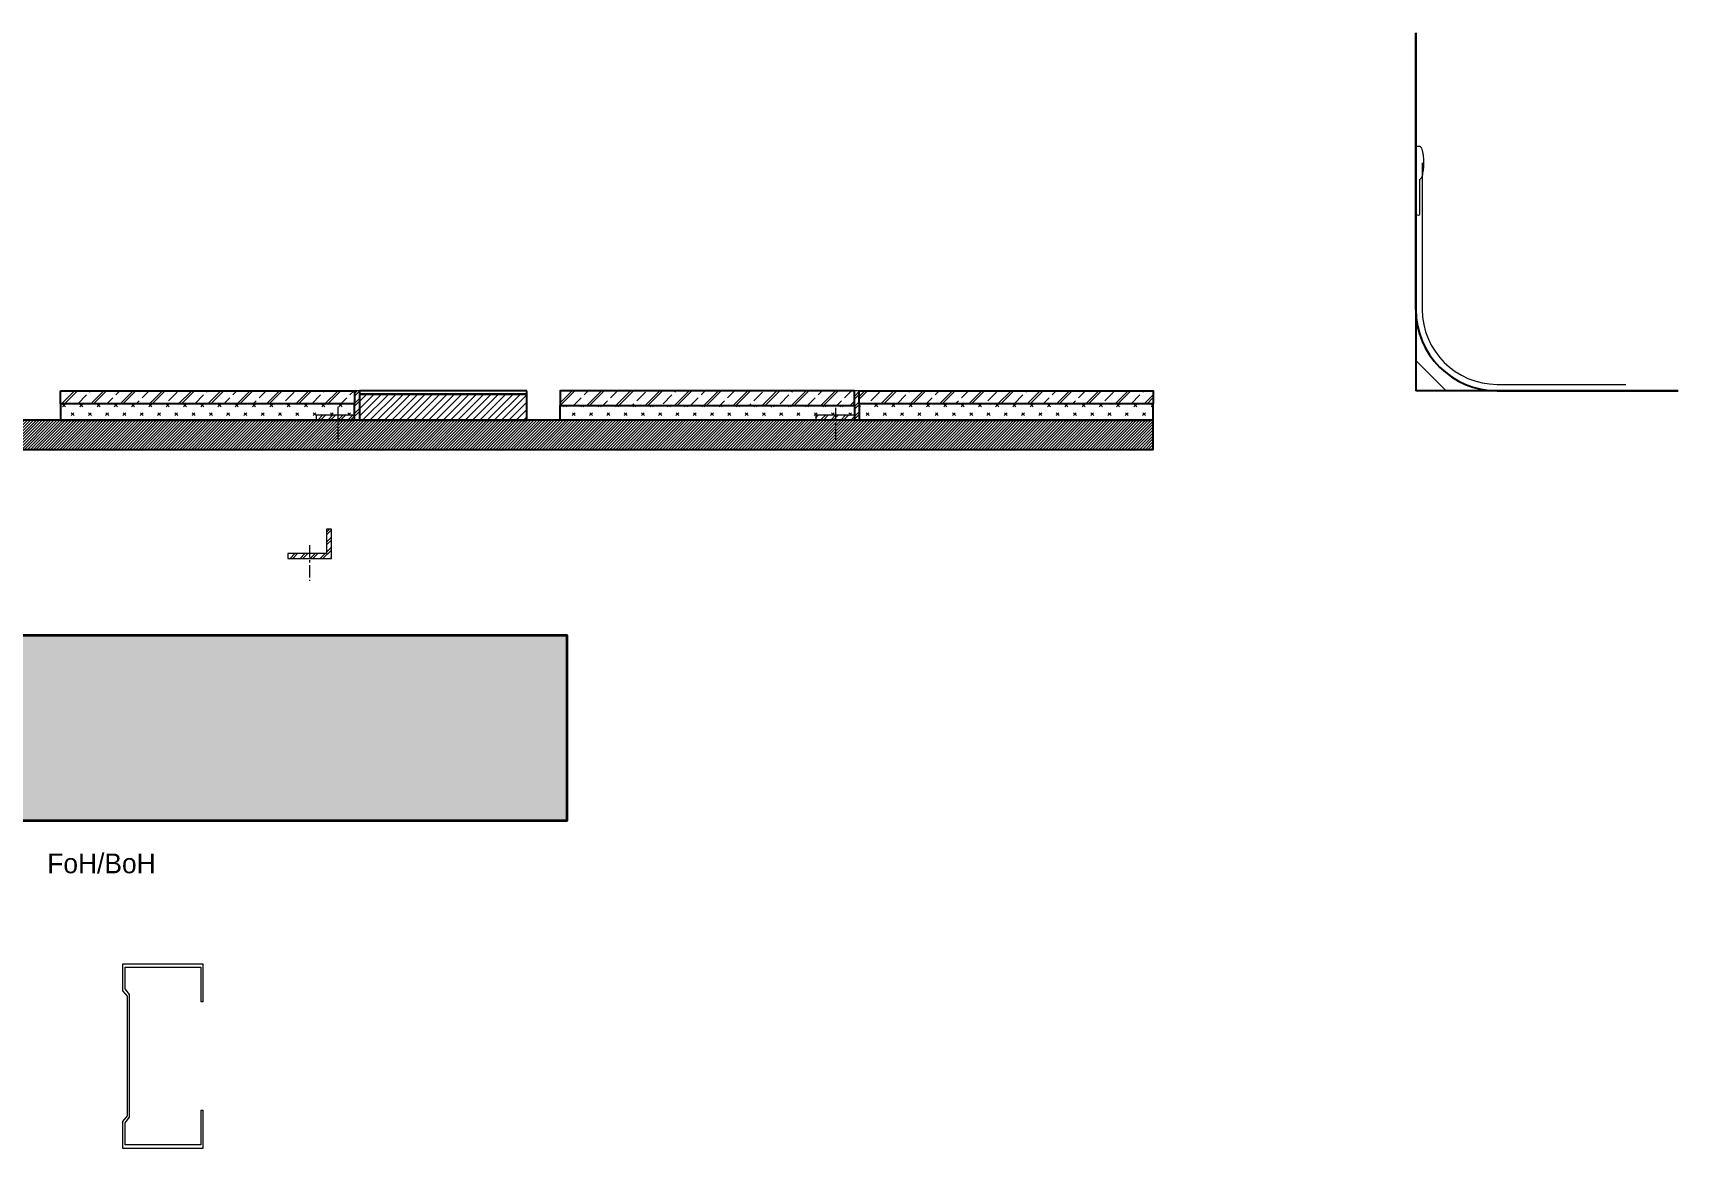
# Model space of a CAD drawing. Header units: millimetres. Extents: x -159872 to 386485, y -250577 to 158966.
# Drawn here: x -43302 to -42292, y 30365 to 31050 of the extents above; entities that cross this region are included whole.
import ezdxf

# ---------------------------------------------------------------- set-up
doc = ezdxf.new("R2010")
doc.units = ezdxf.units.MM
doc.linetypes.add('Line Type-23', pattern=[12.192, 7.62, -1.524, 1.524, -1.524])
doc.layers.add('LDS-finishes-floor', color=252, linetype='Continuous', lineweight=9)
doc.layers.add('LDS-finishes-floor_Hatch', color=7, linetype='Continuous', lineweight=5)
doc.styles.add('2Stone Sans', font='')
doc.styles.get('2Stone Sans').set_extended_font_data('2Stone Sans')
pattern_1 = [(45, (60673.5132, -36457.515), (-3.08687324, 3.08687324), []), (45, (60672.671, -36456.673), (-3.08687324, 3.08687324), [])]
pattern_2 = [(135, (60673.513, -36457.515), (5.30330086, 5.30330086), [2.475, -5.025]), (45, (60671.638, -36457.515), (5.30330086, -5.30330086), [2.475, -5.025])]
pattern_3 = [(45, (60673.513, -36457.515), (-8.9802561, 8.9802561), []), (45, (60672.669, -36456.671), (-8.9802561, 8.9802561), []), (45, (60668.601, -36452.603), (-8.9802561, 8.9802561), [7.62, -2.54])]

msp = doc.modelspace()

# ---------------------------------------------------------------- hatches: boundary and pattern name
at = {"layer": 'LDS-finishes-floor_Hatch', "linetype": 'Continuous', "lineweight": 13, "transparency": 33554687}
h = msp.add_hatch(dxfattribs=at)
h.set_pattern_fill('Fire Brick [CN] HF', style=0, pattern_type=2)
h.set_pattern_definition(pattern_3)
h.paths.add_polyline_path([(-43284.86417, 30830), (-43104.37106, 30830), (-43104.37106, 30822), (-43284.86417, 30822)])
h = msp.add_hatch(dxfattribs=at)
h.set_pattern_fill('Steel', style=0, pattern_type=2)
h.set_pattern_definition(pattern_1)
h.paths.add_polyline_path([(-43101.37106, 30812), (-43101.37106, 30830), (-43104.37106, 30830), (-43104.37106, 30815), (-43128.02884, 30815), (-43128.02884, 30812)])
h = msp.add_hatch(dxfattribs=at)
h.set_pattern_fill('Fire Brick [CN] HF', style=0, pattern_type=2)
h.set_pattern_definition(pattern_3)
h.paths.add_polyline_path([(-42797.60575, 30830), (-42978.09886, 30830), (-42978.09886, 30821), (-42797.60575, 30821)])
h = msp.add_hatch(dxfattribs=at)
h.set_pattern_fill('Steel', style=0, pattern_type=2)
h.set_pattern_definition(pattern_1)
h.paths.add_polyline_path([(-42794.60575, 30812), (-42794.60575, 30830), (-42797.60575, 30830), (-42797.60575, 30815), (-42821.26352, 30815), (-42821.26352, 30812)])
h = msp.add_hatch(dxfattribs=at)
h.set_pattern_fill('Fire Brick [CN] HF', style=0, pattern_type=2)
h.set_pattern_definition(pattern_3)
h.paths.add_polyline_path([(-42794.60575, 30830), (-42614.11263, 30830), (-42614.11263, 30822), (-42794.60575, 30822)])
h = msp.add_hatch(dxfattribs=at)
h.set_pattern_fill('Gypsum Board [CN] HF', style=0, pattern_type=2)
h.set_pattern_definition(pattern_2)
h.paths.add_polyline_path([(-43284.86417, 30812), (-43104.37106, 30812), (-43104.37106, 30822), (-43284.86417, 30822)])
at = {"layer": 'LDS-finishes-floor_Hatch', "linetype": 'Continuous', "lineweight": 5, "transparency": 33554687}
h = msp.add_hatch(dxfattribs=at)
h.set_pattern_fill('01_   line_ diag (general3)', color=8, style=0, pattern_type=2)
h.set_pattern_definition([(45, (60673.5132, -36457.5152), (-2.24506403, 2.24506403), [])])
h.paths.add_polyline_path([(-42998.53941, 30828), (-43101.37106, 30828), (-43101.37106, 30812), (-42998.53941, 30812)])
at = {"layer": 'LDS-finishes-floor_Hatch', "linetype": 'Continuous', "lineweight": 13, "transparency": 33554687}
h = msp.add_hatch(dxfattribs=at)
h.set_pattern_fill('Gypsum Board [CN] HF', style=0, pattern_type=2)
h.set_pattern_definition(pattern_2)
h.paths.add_polyline_path([(-42797.60575, 30812), (-42978.09886, 30812), (-42978.09886, 30821), (-42797.60575, 30821)])
h = msp.add_hatch(dxfattribs=at)
h.set_pattern_fill('Gypsum Board [CN] HF', style=0, pattern_type=2)
h.set_pattern_definition(pattern_2)
h.paths.add_polyline_path([(-42794.60575, 30812), (-42614.11263, 30812), (-42614.11263, 30822), (-42794.60575, 30822)])
at = {"layer": 'LDS-finishes-floor_Hatch', "linetype": 'Continuous', "lineweight": 5, "transparency": 33554687}
h = msp.add_hatch(dxfattribs=at)
h.set_pattern_fill('Brick', style=0, pattern_type=2)
h.set_pattern_definition([(45, (60673.5132, -36457.5152), (-0.898025612, 0.898025612), [])])
h.paths.add_polyline_path([(-42614.11263, 30812), (-44137.5515, 30812), (-44137.5515, 30794), (-42614.11263, 30794)])
at = {"layer": 'LDS-finishes-floor_Hatch', "linetype": 'Continuous', "lineweight": 13, "transparency": 33554687}
h = msp.add_hatch(dxfattribs=at)
h.set_pattern_fill('Steel', style=0, pattern_type=2)
h.set_pattern_definition(pattern_1)
h.paths.add_polyline_path([(-43118.62167, 30727.09401), (-43118.62167, 30745.09401), (-43121.62167, 30745.09401), (-43121.62167, 30730.09401), (-43145.27945, 30730.09401), (-43145.27945, 30727.09401)])
at = {"layer": 'LDS-finishes-floor_Hatch', "linetype": 'Continuous', "lineweight": 5, "transparency": 33554687}
h = msp.add_hatch(dxfattribs=at)
h.set_pattern_fill('03_   concrete 2', color=251, style=0, pattern_type=2)
h.set_pattern_definition([(50, (60673.513, -36457.515), (24.7998088, -2.169702), [2.593181, -28.524994]), (-5, (60673.513, -36457.515), (-4.7974314, 26.007607), [2.074545, -22.819995]), (100.4514, (60675.58, -36457.696), (20.0023958, 23.8378892), [2.203865, -24.2425144]), (46.1842, (60673.513, -36450.6), (36.90066, -5.722944), [3.889772, -42.787491]), (96.6356, (60676.59, -36451.077), (32.316664, 33.680856), [3.305797, -36.363766]), (-8.8158, (60673.513, -36450.6), (32.316638, 33.680881), [3.111818, -34.229993]), (21, (60676.97, -36452.329), (20.638509, -13.92085), [2.593181, -28.524994]), (-34, (60676.97, -36452.33), (8.41281, 25.0726067), [2.074545, -22.819995]), (71.4514, (60678.69, -36453.49), (29.0513276, 11.151734), [2.203865, -24.2425144]), (37.5, (60673.513, -36457.515), (0.4204361, 11.51005467), [0.3457575, -68.2698184]), (37.5, (60691.672, -36443.581), (0.4204361, 11.51005467), [0.3457575, -68.2698184]), (37.5, (60691.947, -36443.371), (0.4204361, 11.51005467), [0.3457575, -68.2698184]), (37.5, (60710.6, -36429.058), (0.4204361, 11.51005467), [0.3457575, -68.2698184]), (37.5, (60710.874, -36428.847), (0.4204361, 11.51005467), [0.3457575, -68.2698184]), (7.5, (60673.513, -36457.515), (9.0958266, 13.6370807), [0.3457575, -43.6173086]), (7.5, (60686.951, -36455.746), (9.0958266, 13.6370807), [0.3457575, -43.6173086]), (7.5, (60687.294, -36455.701), (9.0958266, 13.6370807), [0.3457575, -43.6173086]), (7.5, (60709.473, -36452.781), (9.0958266, 13.6370807), [0.3457575, -43.6173086]), (7.5, (60709.816, -36452.736), (9.0958266, 13.6370807), [0.3457575, -43.6173086]), (-32.5, (60665.803, -36457.515), (18.4573111, -0.7798516), [0.3457575, -71.053166]), (-32.5, (60673.385, -36462.345), (18.4573111, -0.7798516), [0.3457575, -71.053166]), (-32.5, (60673.676, -36462.531), (18.4573111, -0.7798516), [0.3457575, -71.053166]), (-32.5, (60696.713, -36477.207), (18.4573111, -0.7798516), [0.3457575, -71.053166]), (-32.5, (60697.005, -36477.393), (18.4573111, -0.7798516), [0.3457575, -71.053166]), (-42.5, (60662.345, -36457.515), (20.1640992, 3.4612048), [0.3457575, -54.214776]), (-42.5, (60670.885, -36465.34), (20.1640992, 3.4612048), [0.3457575, -54.214776]), (-42.5, (60671.14, -36465.574), (20.1640992, 3.4612048), [0.3457575, -54.214776]), (-42.5, (60684.6, -36477.908), (20.1640992, 3.4612048), [0.3457575, -54.214776]), (-42.5, (60684.855, -36478.141), (20.1640992, 3.4612048), [0.3457575, -54.214776])])
h.paths.add_polyline_path([(-44323.49973, 30680), (-42974, 30680), (-42974, 30566), (-44323.49973, 30566)])

# ---------------------------------------------------------------- linework, layer by layer
at = {"layer": 'LDS-finishes-floor', "color": 7, "lineweight": 25}
for p, q in [((-42453.06522, 30880), (-42453.06522, 31049.79351)), ((-42453.06522, 31049.79351), (-42453.06522, 30830)), ((-42292.01781, 30830), (-42453.06522, 30830)), ((-42403.06522, 30830), (-42292.01781, 30830))]:
    msp.add_line(p, q, dxfattribs=at)
at = {"layer": 'LDS-finishes-floor', "color": 7, "lineweight": 18}
for p, q in [((-42449.06522, 30970), (-42449.06522, 30880)), ((-42403.06522, 30834), (-42324.13684, 30834))]:
    msp.add_line(p, q, dxfattribs=at)
at = {"layer": 'LDS-finishes-floor', "color": 5, "lineweight": 18}
for p, q in [((-42453.06522, 30922.86528), (-42453.06522, 30880)), ((-42403.06522, 30830), (-42324.13684, 30830))]:
    msp.add_line(p, q, dxfattribs=at)
at = {"layer": 'LDS-finishes-floor', "color": 7, "linetype": 'Line Type-23', "lineweight": 18, "transparency": 33554687}
for p, q in [((-43114.69995, 30820.11812), (-43114.69995, 30798.25323)), ((-42809.15725, 30819.61706), (-42809.15725, 30797.75217)), ((-43131.95056, 30735.21214), (-43131.95056, 30713.34725))]:
    msp.add_line(p, q, dxfattribs=at)
at = {"layer": 'LDS-finishes-floor', "color": 5, "lineweight": 18, "flags": 128}
msp.add_lwpolyline([(-42403.06522, 30830, -0.4142135624), (-42453.06522, 30880), (-42453.06522, 30848.64131), (-42434.42391, 30830)], format="xyb", close=True, dxfattribs=at)
at = {"layer": 'LDS-finishes-floor', "color": 7, "linetype": 'Continuous', "lineweight": 25, "transparency": 33554687, "flags": 128}
for points in [[(-43284.86417, 30830), (-43104.37106, 30830), (-43104.37106, 30822), (-43284.86417, 30822)], [(-42998.53941, 30830), (-43101.37106, 30830), (-43101.37106, 30828), (-42998.53941, 30828)], [(-42797.60575, 30830), (-42978.09886, 30830), (-42978.09886, 30821), (-42797.60575, 30821)], [(-42794.60575, 30830), (-42614.11263, 30830), (-42614.11263, 30822), (-42794.60575, 30822)], [(-43284.86417, 30812), (-43104.37106, 30812), (-43104.37106, 30822), (-43284.86417, 30822)], [(-42998.53941, 30828), (-43101.37106, 30828), (-43101.37106, 30812), (-42998.53941, 30812)], [(-42797.60575, 30812), (-42978.09886, 30812), (-42978.09886, 30821), (-42797.60575, 30821)], [(-42794.60575, 30812), (-42614.11263, 30812), (-42614.11263, 30822), (-42794.60575, 30822)], [(-42614.11263, 30812), (-44137.5515, 30812), (-44137.5515, 30794), (-42614.11263, 30794)]]:
    msp.add_lwpolyline(points, close=True, dxfattribs=at)
at = {"layer": 'LDS-finishes-floor', "color": 7, "linetype": 'Continuous', "lineweight": 18, "transparency": 33554687, "flags": 128}
for points in [[(-43101.37106, 30812), (-43101.37106, 30830), (-43104.37106, 30830), (-43104.37106, 30815), (-43128.02884, 30815), (-43128.02884, 30812)], [(-42794.60575, 30812), (-42794.60575, 30830), (-42797.60575, 30830), (-42797.60575, 30815), (-42821.26352, 30815), (-42821.26352, 30812)], [(-43118.62167, 30727.09401), (-43118.62167, 30745.09401), (-43121.62167, 30745.09401), (-43121.62167, 30730.09401), (-43145.27945, 30730.09401), (-43145.27945, 30727.09401)]]:
    msp.add_lwpolyline(points, close=True, dxfattribs=at)
at = {"layer": 'LDS-finishes-floor', "color": 7, "linetype": 'Continuous', "lineweight": 35, "transparency": 33554687, "flags": 128}
msp.add_lwpolyline([(-44323.49973, 30680), (-42974, 30680), (-42974, 30566), (-44323.49973, 30566)], close=True, dxfattribs=at)
at = {"layer": 'LDS-finishes-floor', "color": 7, "linetype": 'Continuous', "lineweight": 9, "transparency": 33554687, "flags": 128}
msp.add_lwpolyline([(-43198.82799, 30388.07422), (-43198.82799, 30367.0255), (-43245.17201, 30367.0255), (-43245.17201, 30380.59036), (-43242.43824, 30384.02122), (-43242.43824, 30459.36008), (-43245.17201, 30462.79094), (-43245.17201, 30476.10453), (-43198.82799, 30476.10453), (-43198.82799, 30455.05581), (-43197.26583, 30455.05581), (-43197.26583, 30478.06501), (-43246.73417, 30478.06501), (-43246.73417, 30461.7276), (-43244.00039, 30458.29675), (-43244.00039, 30384.83328), (-43246.73417, 30381.40243), (-43246.73417, 30365.06501), (-43197.26583, 30365.06501), (-43197.26583, 30388.07422)], close=True, dxfattribs=at)
at = {"layer": 'LDS-finishes-floor', "color": 7, "lineweight": 25}
msp.add_arc((-42403.06522, 30880), 50, 180, 270, dxfattribs=at)
at = {"layer": 'LDS-finishes-floor', "color": 7, "lineweight": 18}
msp.add_arc((-42403.06522, 30880), 46, 180, 270, dxfattribs=at)
at = {"layer": 'LDS-finishes-floor', "color": 5, "lineweight": 18}
msp.add_open_spline([(-42450.56522, 30980), (-42449.89535, 30980), (-42448.73509, 30977.32051), (-42448.06522, 30972.67949), (-42448.06522, 30967.32051), (-42448.73509, 30962.67949), (-42449.89535, 30960), (-42450.56522, 30960), (-42450.56522, 30949), (-42450.56522, 30938), (-42451.81522, 30938), (-42453.06522, 30938), (-42453.06522, 30959), (-42453.06522, 30980), (-42451.81522, 30980), (-42450.56522, 30980)], degree=2, knots=[0, 0, 0, 0.0173906084, 0.0347812168, 0.0521718251, 0.0695624335, 0.0869530419, 0.1043436503, 0.1043436503, 0.38991524, 0.38991524, 0.4223665571, 0.4223665571, 0.967548683, 0.967548683, 1, 1, 1], dxfattribs=at)

# ---------------------------------------------------------------- texts
at = {"layer": 'LDS-finishes-floor', "insert": (-43293, 30545.93224), "char_height": 12.104688, "width": 330, "attachment_point": 1, "line_spacing_factor": 0.960695, "style": '2Stone Sans'}
msp.add_mtext('FoH/BoH', dxfattribs=at)

doc.saveas('drawing.dxf')
